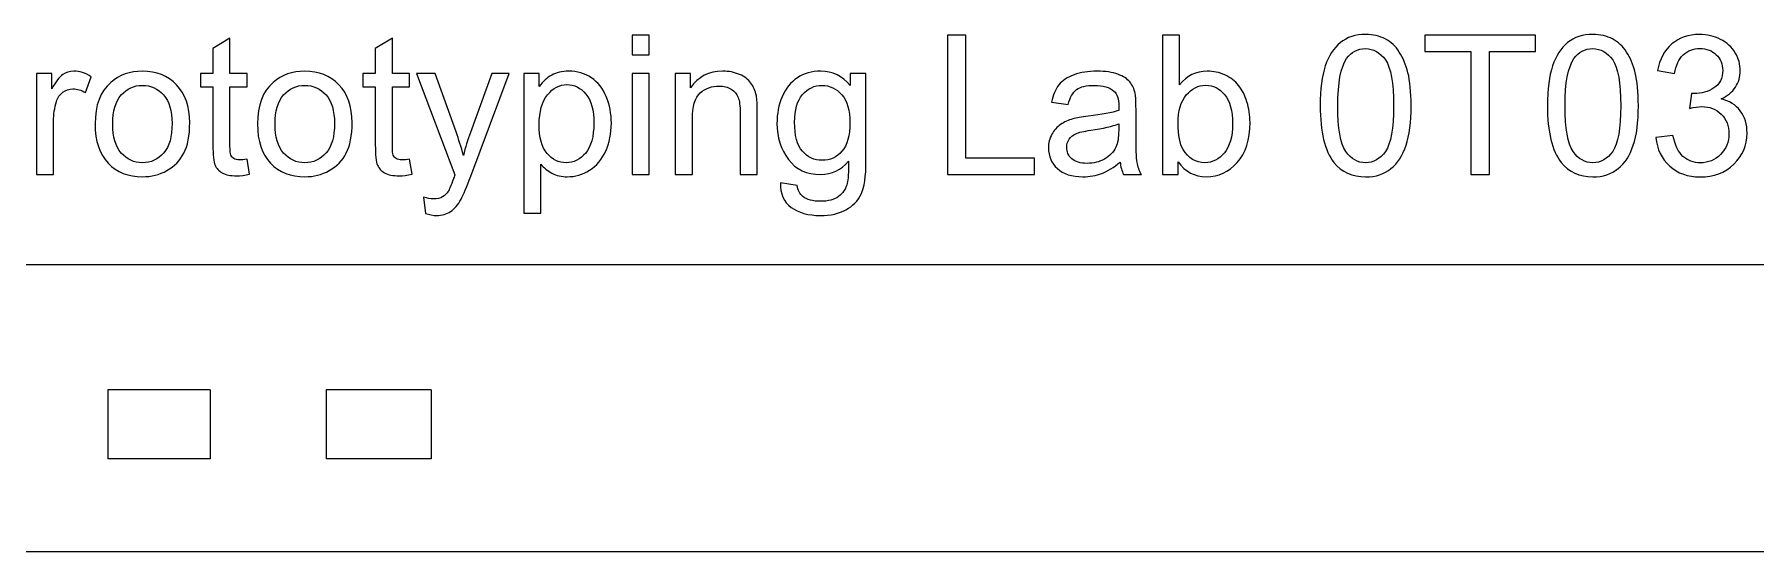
# Model space of a CAD drawing. Header units: centimetres. Extents: x -30.4 to 29.6, y -53.2 to 22.5.
# Drawn here: x -13.46 to -5.98, y -9.44 to -7.19 of the extents above; entities that cross this region are included whole.
import ezdxf
from ezdxf.lldxf.tags import DXFTag

# ---------------------------------------------------------------- set-up
doc = ezdxf.new("R2010")
doc.units = ezdxf.units.CM
doc.header["$MEASUREMENT"] = 0
doc.layers.add('table', color=7, linetype='Continuous')
tags = doc.linetypes.add('New Line2', pattern=[6.4, 0.1, -6.3]).pattern_tags.tags
tags[6:7] = [DXFTag(74, 4), DXFTag(75, 0), DXFTag(340, '0'), DXFTag(46, 1.0), DXFTag(50, 0.0), DXFTag(44, 0.0), DXFTag(45, 0.0)]
tags[4:5] = [DXFTag(74, 4), DXFTag(75, 0), DXFTag(340, '0'), DXFTag(46, 1.0), DXFTag(50, 0.0), DXFTag(44, 0.0), DXFTag(45, 0.0)]

msp = doc.modelspace()

# ---------------------------------------------------------------- linework, layer by layer
at = {"layer": 'table', "color": 250}
for points, knots in [([(-12.53429, -7.73284), (-12.53429, -7.73284), (-12.52357, -7.79859), (-12.52357, -7.79859), (-12.52357, -7.79859), (-12.54445, -7.80297), (-12.56322, -7.80523), (-12.57973, -7.80523), (-12.57973, -7.80523), (-12.60682, -7.80523), (-12.62771, -7.80099), (-12.64267, -7.79238), (-12.64267, -7.79238), (-12.65748, -7.78392), (-12.66792, -7.77263), (-12.67399, -7.75866), (-12.67399, -7.75866), (-12.68006, -7.74483), (-12.68316, -7.71548), (-12.68316, -7.67089), (-12.68316, -7.67089), (-12.68316, -7.67089), (-12.68316, -7.4183), (-12.68316, -7.4183), (-12.68316, -7.4183), (-12.68316, -7.4183), (-12.73777, -7.4183), (-12.73777, -7.4183), (-12.73777, -7.4183), (-12.73777, -7.4183), (-12.73777, -7.36045), (-12.73777, -7.36045), (-12.73777, -7.36045), (-12.73777, -7.36045), (-12.68316, -7.36045), (-12.68316, -7.36045), (-12.68316, -7.36045), (-12.68316, -7.36045), (-12.68316, -7.25165), (-12.68316, -7.25165), (-12.68316, -7.25165), (-12.68316, -7.25165), (-12.60908, -7.20706), (-12.60908, -7.20706), (-12.60908, -7.20706), (-12.60908, -7.20706), (-12.60908, -7.36045), (-12.60908, -7.36045), (-12.60908, -7.36045), (-12.60908, -7.36045), (-12.53429, -7.36045), (-12.53429, -7.36045), (-12.53429, -7.36045), (-12.53429, -7.36045), (-12.53429, -7.4183), (-12.53429, -7.4183), (-12.53429, -7.4183), (-12.53429, -7.4183), (-12.60908, -7.4183), (-12.60908, -7.4183), (-12.60908, -7.4183), (-12.60908, -7.4183), (-12.60908, -7.67498), (-12.60908, -7.67498), (-12.60908, -7.67498), (-12.60908, -7.69629), (-12.60781, -7.70984), (-12.60527, -7.7159), (-12.60527, -7.7159), (-12.60259, -7.72197), (-12.59836, -7.72677), (-12.59243, -7.73044), (-12.59243, -7.73044), (-12.5865, -7.73396), (-12.57804, -7.7358), (-12.56703, -7.7358), (-12.56703, -7.7358), (-12.5587, -7.7358), (-12.54784, -7.73481), (-12.53429, -7.73284)], [0, 0, 0, 0, 0.047619, 0.047619, 0.047619, 0.047619, 0.0952381, 0.0952381, 0.0952381, 0.0952381, 0.1428571, 0.1428571, 0.1428571, 0.1428571, 0.1904762, 0.1904762, 0.1904762, 0.1904762, 0.2380952, 0.2380952, 0.2380952, 0.2380952, 0.2857143, 0.2857143, 0.2857143, 0.2857143, 0.3333333, 0.3333333, 0.3333333, 0.3333333, 0.3809524, 0.3809524, 0.3809524, 0.3809524, 0.4285714, 0.4285714, 0.4285714, 0.4285714, 0.4761905, 0.4761905, 0.4761905, 0.4761905, 0.5238095, 0.5238095, 0.5238095, 0.5238095, 0.5714286, 0.5714286, 0.5714286, 0.5714286, 0.6190476, 0.6190476, 0.6190476, 0.6190476, 0.6666667, 0.6666667, 0.6666667, 0.6666667, 0.7142857, 0.7142857, 0.7142857, 0.7142857, 0.7619048, 0.7619048, 0.7619048, 0.7619048, 0.8095238, 0.8095238, 0.8095238, 0.8095238, 0.8571429, 0.8571429, 0.8571429, 0.8571429, 0.9047619, 0.9047619, 0.9047619, 0.9047619, 1, 1, 1, 1]), ([(-11.82818, -7.73284), (-11.82818, -7.73284), (-11.81746, -7.79859), (-11.81746, -7.79859), (-11.81746, -7.79859), (-11.83834, -7.80297), (-11.85711, -7.80523), (-11.87362, -7.80523), (-11.87362, -7.80523), (-11.90071, -7.80523), (-11.9216, -7.80099), (-11.93656, -7.79238), (-11.93656, -7.79238), (-11.95137, -7.78392), (-11.96181, -7.77263), (-11.96788, -7.75866), (-11.96788, -7.75866), (-11.97395, -7.74483), (-11.97705, -7.71548), (-11.97705, -7.67089), (-11.97705, -7.67089), (-11.97705, -7.67089), (-11.97705, -7.4183), (-11.97705, -7.4183), (-11.97705, -7.4183), (-11.97705, -7.4183), (-12.03166, -7.4183), (-12.03166, -7.4183), (-12.03166, -7.4183), (-12.03166, -7.4183), (-12.03166, -7.36045), (-12.03166, -7.36045), (-12.03166, -7.36045), (-12.03166, -7.36045), (-11.97705, -7.36045), (-11.97705, -7.36045), (-11.97705, -7.36045), (-11.97705, -7.36045), (-11.97705, -7.25165), (-11.97705, -7.25165), (-11.97705, -7.25165), (-11.97705, -7.25165), (-11.90297, -7.20706), (-11.90297, -7.20706), (-11.90297, -7.20706), (-11.90297, -7.20706), (-11.90297, -7.36045), (-11.90297, -7.36045), (-11.90297, -7.36045), (-11.90297, -7.36045), (-11.82818, -7.36045), (-11.82818, -7.36045), (-11.82818, -7.36045), (-11.82818, -7.36045), (-11.82818, -7.4183), (-11.82818, -7.4183), (-11.82818, -7.4183), (-11.82818, -7.4183), (-11.90297, -7.4183), (-11.90297, -7.4183), (-11.90297, -7.4183), (-11.90297, -7.4183), (-11.90297, -7.67498), (-11.90297, -7.67498), (-11.90297, -7.67498), (-11.90297, -7.69629), (-11.9017, -7.70984), (-11.89916, -7.7159), (-11.89916, -7.7159), (-11.89648, -7.72197), (-11.89225, -7.72677), (-11.88632, -7.73044), (-11.88632, -7.73044), (-11.88039, -7.73396), (-11.87193, -7.7358), (-11.86092, -7.7358), (-11.86092, -7.7358), (-11.85259, -7.7358), (-11.84173, -7.73481), (-11.82818, -7.73284)], [0, 0, 0, 0, 0.047619, 0.047619, 0.047619, 0.047619, 0.0952381, 0.0952381, 0.0952381, 0.0952381, 0.1428571, 0.1428571, 0.1428571, 0.1428571, 0.1904762, 0.1904762, 0.1904762, 0.1904762, 0.2380952, 0.2380952, 0.2380952, 0.2380952, 0.2857143, 0.2857143, 0.2857143, 0.2857143, 0.3333333, 0.3333333, 0.3333333, 0.3333333, 0.3809524, 0.3809524, 0.3809524, 0.3809524, 0.4285714, 0.4285714, 0.4285714, 0.4285714, 0.4761905, 0.4761905, 0.4761905, 0.4761905, 0.5238095, 0.5238095, 0.5238095, 0.5238095, 0.5714286, 0.5714286, 0.5714286, 0.5714286, 0.6190476, 0.6190476, 0.6190476, 0.6190476, 0.6666667, 0.6666667, 0.6666667, 0.6666667, 0.7142857, 0.7142857, 0.7142857, 0.7142857, 0.7619048, 0.7619048, 0.7619048, 0.7619048, 0.8095238, 0.8095238, 0.8095238, 0.8095238, 0.8571429, 0.8571429, 0.8571429, 0.8571429, 0.9047619, 0.9047619, 0.9047619, 0.9047619, 1, 1, 1, 1]), ([(-10.86088, -7.27903), (-10.86088, -7.27903), (-10.86088, -7.19337), (-10.86088, -7.19337), (-10.86088, -7.19337), (-10.86088, -7.19337), (-10.78637, -7.19337), (-10.78637, -7.19337), (-10.78637, -7.19337), (-10.78637, -7.19337), (-10.78637, -7.27903), (-10.78637, -7.27903), (-10.78637, -7.27903), (-10.78637, -7.27903), (-10.86088, -7.27903), (-10.86088, -7.27903)], [0, 0, 0, 0, 0.2, 0.2, 0.2, 0.2, 0.4, 0.4, 0.4, 0.4, 0.6, 0.6, 0.6, 0.6, 1, 1, 1, 1]), ([(-9.49, -7.79944), (-9.49, -7.79944), (-9.49, -7.19337), (-9.49, -7.19337), (-9.49, -7.19337), (-9.49, -7.19337), (-9.40971, -7.19337), (-9.40971, -7.19337), (-9.40971, -7.19337), (-9.40971, -7.19337), (-9.40971, -7.7279), (-9.40971, -7.7279), (-9.40971, -7.7279), (-9.40971, -7.7279), (-9.11126, -7.7279), (-9.11126, -7.7279), (-9.11126, -7.7279), (-9.11126, -7.7279), (-9.11126, -7.79944), (-9.11126, -7.79944), (-9.11126, -7.79944), (-9.11126, -7.79944), (-9.49, -7.79944), (-9.49, -7.79944)], [0, 0, 0, 0, 0.1428571, 0.1428571, 0.1428571, 0.1428571, 0.2857143, 0.2857143, 0.2857143, 0.2857143, 0.4285714, 0.4285714, 0.4285714, 0.4285714, 0.5714286, 0.5714286, 0.5714286, 0.5714286, 0.7142857, 0.7142857, 0.7142857, 0.7142857, 1, 1, 1, 1]), ([(-8.48573, -7.79944), (-8.48573, -7.79944), (-8.55473, -7.79944), (-8.55473, -7.79944), (-8.55473, -7.79944), (-8.55473, -7.79944), (-8.55473, -7.19337), (-8.55473, -7.19337), (-8.55473, -7.19337), (-8.55473, -7.19337), (-8.48037, -7.19337), (-8.48037, -7.19337), (-8.48037, -7.19337), (-8.48037, -7.19337), (-8.48037, -7.40955), (-8.48037, -7.40955), (-8.48037, -7.40955), (-8.4489, -7.37018), (-8.40883, -7.35043), (-8.36014, -7.35043), (-8.36014, -7.35043), (-8.33305, -7.35043), (-8.30751, -7.35593), (-8.28338, -7.3668), (-8.28338, -7.3668), (-8.25925, -7.37766), (-8.23949, -7.39304), (-8.22383, -7.41266), (-8.22383, -7.41266), (-8.20831, -7.43241), (-8.19603, -7.45612), (-8.18728, -7.48406), (-8.18728, -7.48406), (-8.17839, -7.51186), (-8.17402, -7.54163), (-8.17402, -7.57324), (-8.17402, -7.57324), (-8.17402, -7.64859), (-8.19265, -7.70673), (-8.2299, -7.74779), (-8.2299, -7.74779), (-8.26701, -7.78886), (-8.31174, -7.80932), (-8.36381, -7.80932), (-8.36381, -7.80932), (-8.4156, -7.80932), (-8.45624, -7.78773), (-8.48573, -7.74441), (-8.48573, -7.74441), (-8.48573, -7.74441), (-8.48573, -7.79944), (-8.48573, -7.79944)], [0, 0, 0, 0, 0.0714286, 0.0714286, 0.0714286, 0.0714286, 0.1428571, 0.1428571, 0.1428571, 0.1428571, 0.2142857, 0.2142857, 0.2142857, 0.2142857, 0.2857143, 0.2857143, 0.2857143, 0.2857143, 0.3571429, 0.3571429, 0.3571429, 0.3571429, 0.4285714, 0.4285714, 0.4285714, 0.4285714, 0.5, 0.5, 0.5, 0.5, 0.5714286, 0.5714286, 0.5714286, 0.5714286, 0.6428571, 0.6428571, 0.6428571, 0.6428571, 0.7142857, 0.7142857, 0.7142857, 0.7142857, 0.7857143, 0.7857143, 0.7857143, 0.7857143, 0.8571429, 0.8571429, 0.8571429, 0.8571429, 1, 1, 1, 1]), ([(-7.86894, -7.50057), (-7.86894, -7.42889), (-7.86161, -7.37117), (-7.84679, -7.32757), (-7.84679, -7.32757), (-7.83211, -7.28382), (-7.8101, -7.2501), (-7.78103, -7.22639), (-7.78103, -7.22639), (-7.75196, -7.20269), (-7.71542, -7.19083), (-7.67139, -7.19083), (-7.67139, -7.19083), (-7.63879, -7.19083), (-7.61029, -7.19746), (-7.58574, -7.21059), (-7.58574, -7.21059), (-7.56118, -7.22357), (-7.541, -7.24248), (-7.52492, -7.26717), (-7.52492, -7.26717), (-7.50897, -7.29187), (-7.49641, -7.32192), (-7.48738, -7.35734), (-7.48738, -7.35734), (-7.47821, -7.39276), (-7.47369, -7.44046), (-7.47369, -7.50057), (-7.47369, -7.50057), (-7.47369, -7.57169), (-7.48103, -7.62898), (-7.49557, -7.67272), (-7.49557, -7.67272), (-7.51024, -7.71647), (-7.53211, -7.75019), (-7.56118, -7.77404), (-7.56118, -7.77404), (-7.59025, -7.79789), (-7.62694, -7.80974), (-7.67139, -7.80974), (-7.67139, -7.80974), (-7.72981, -7.80974), (-7.77567, -7.78886), (-7.80897, -7.74695), (-7.80897, -7.74695), (-7.84891, -7.69657), (-7.86894, -7.6143), (-7.86894, -7.50057)], [0, 0, 0, 0, 0.0769231, 0.0769231, 0.0769231, 0.0769231, 0.1538462, 0.1538462, 0.1538462, 0.1538462, 0.2307692, 0.2307692, 0.2307692, 0.2307692, 0.3076923, 0.3076923, 0.3076923, 0.3076923, 0.3846154, 0.3846154, 0.3846154, 0.3846154, 0.4615385, 0.4615385, 0.4615385, 0.4615385, 0.5384615, 0.5384615, 0.5384615, 0.5384615, 0.6153846, 0.6153846, 0.6153846, 0.6153846, 0.6923077, 0.6923077, 0.6923077, 0.6923077, 0.7692308, 0.7692308, 0.7692308, 0.7692308, 0.8461538, 0.8461538, 0.8461538, 0.8461538, 1, 1, 1, 1]), ([(-7.79246, -7.50057), (-7.79246, -7.60005), (-7.78075, -7.66623), (-7.75747, -7.69925), (-7.75747, -7.69925), (-7.73418, -7.73213), (-7.70554, -7.74864), (-7.67139, -7.74864), (-7.67139, -7.74864), (-7.6371, -7.74864), (-7.60845, -7.73199), (-7.58517, -7.69897), (-7.58517, -7.69897), (-7.56189, -7.66595), (-7.55018, -7.59977), (-7.55018, -7.50057), (-7.55018, -7.50057), (-7.55018, -7.4008), (-7.56189, -7.33448), (-7.58517, -7.30175), (-7.58517, -7.30175), (-7.60845, -7.26887), (-7.63738, -7.2525), (-7.6721, -7.2525), (-7.6721, -7.2525), (-7.70638, -7.2525), (-7.73362, -7.26703), (-7.75408, -7.29596), (-7.75408, -7.29596), (-7.77962, -7.33279), (-7.79246, -7.40109), (-7.79246, -7.50057)], [0, 0, 0, 0, 0.1111111, 0.1111111, 0.1111111, 0.1111111, 0.2222222, 0.2222222, 0.2222222, 0.2222222, 0.3333333, 0.3333333, 0.3333333, 0.3333333, 0.4444444, 0.4444444, 0.4444444, 0.4444444, 0.5555556, 0.5555556, 0.5555556, 0.5555556, 0.6666667, 0.6666667, 0.6666667, 0.6666667, 0.7777778, 0.7777778, 0.7777778, 0.7777778, 1, 1, 1, 1]), ([(-7.21363, -7.79944), (-7.21363, -7.79944), (-7.21363, -7.26492), (-7.21363, -7.26492), (-7.21363, -7.26492), (-7.21363, -7.26492), (-7.4133, -7.26492), (-7.4133, -7.26492), (-7.4133, -7.26492), (-7.4133, -7.26492), (-7.4133, -7.19337), (-7.4133, -7.19337), (-7.4133, -7.19337), (-7.4133, -7.19337), (-6.93297, -7.19337), (-6.93297, -7.19337), (-6.93297, -7.19337), (-6.93297, -7.19337), (-6.93297, -7.26492), (-6.93297, -7.26492), (-6.93297, -7.26492), (-6.93297, -7.26492), (-7.13348, -7.26492), (-7.13348, -7.26492), (-7.13348, -7.26492), (-7.13348, -7.26492), (-7.13348, -7.79944), (-7.13348, -7.79944), (-7.13348, -7.79944), (-7.13348, -7.79944), (-7.21363, -7.79944), (-7.21363, -7.79944)], [0, 0, 0, 0, 0.1111111, 0.1111111, 0.1111111, 0.1111111, 0.2222222, 0.2222222, 0.2222222, 0.2222222, 0.3333333, 0.3333333, 0.3333333, 0.3333333, 0.4444444, 0.4444444, 0.4444444, 0.4444444, 0.5555556, 0.5555556, 0.5555556, 0.5555556, 0.6666667, 0.6666667, 0.6666667, 0.6666667, 0.7777778, 0.7777778, 0.7777778, 0.7777778, 1, 1, 1, 1]), ([(-6.88089, -7.50057), (-6.88089, -7.42889), (-6.87356, -7.37117), (-6.85874, -7.32757), (-6.85874, -7.32757), (-6.84406, -7.28382), (-6.82205, -7.2501), (-6.79298, -7.22639), (-6.79298, -7.22639), (-6.76391, -7.20269), (-6.72737, -7.19083), (-6.68334, -7.19083), (-6.68334, -7.19083), (-6.65074, -7.19083), (-6.62224, -7.19746), (-6.59769, -7.21059), (-6.59769, -7.21059), (-6.57313, -7.22357), (-6.55295, -7.24248), (-6.53687, -7.26717), (-6.53687, -7.26717), (-6.52092, -7.29187), (-6.50836, -7.32192), (-6.49933, -7.35734), (-6.49933, -7.35734), (-6.49016, -7.39276), (-6.48564, -7.44046), (-6.48564, -7.50057), (-6.48564, -7.50057), (-6.48564, -7.57169), (-6.49298, -7.62898), (-6.50752, -7.67272), (-6.50752, -7.67272), (-6.52219, -7.71647), (-6.54406, -7.75019), (-6.57313, -7.77404), (-6.57313, -7.77404), (-6.6022, -7.79789), (-6.63889, -7.80974), (-6.68334, -7.80974), (-6.68334, -7.80974), (-6.74176, -7.80974), (-6.78762, -7.78886), (-6.82092, -7.74695), (-6.82092, -7.74695), (-6.86086, -7.69657), (-6.88089, -7.6143), (-6.88089, -7.50057)], [0, 0, 0, 0, 0.0769231, 0.0769231, 0.0769231, 0.0769231, 0.1538462, 0.1538462, 0.1538462, 0.1538462, 0.2307692, 0.2307692, 0.2307692, 0.2307692, 0.3076923, 0.3076923, 0.3076923, 0.3076923, 0.3846154, 0.3846154, 0.3846154, 0.3846154, 0.4615385, 0.4615385, 0.4615385, 0.4615385, 0.5384615, 0.5384615, 0.5384615, 0.5384615, 0.6153846, 0.6153846, 0.6153846, 0.6153846, 0.6923077, 0.6923077, 0.6923077, 0.6923077, 0.7692308, 0.7692308, 0.7692308, 0.7692308, 0.8461538, 0.8461538, 0.8461538, 0.8461538, 1, 1, 1, 1]), ([(-6.80441, -7.50057), (-6.80441, -7.60005), (-6.7927, -7.66623), (-6.76942, -7.69925), (-6.76942, -7.69925), (-6.74613, -7.73213), (-6.71749, -7.74864), (-6.68334, -7.74864), (-6.68334, -7.74864), (-6.64905, -7.74864), (-6.6204, -7.73199), (-6.59712, -7.69897), (-6.59712, -7.69897), (-6.57384, -7.66595), (-6.56213, -7.59977), (-6.56213, -7.50057), (-6.56213, -7.50057), (-6.56213, -7.4008), (-6.57384, -7.33448), (-6.59712, -7.30175), (-6.59712, -7.30175), (-6.6204, -7.26887), (-6.64933, -7.2525), (-6.68405, -7.2525), (-6.68405, -7.2525), (-6.71833, -7.2525), (-6.74557, -7.26703), (-6.76603, -7.29596), (-6.76603, -7.29596), (-6.79157, -7.33279), (-6.80441, -7.40109), (-6.80441, -7.50057)], [0, 0, 0, 0, 0.1111111, 0.1111111, 0.1111111, 0.1111111, 0.2222222, 0.2222222, 0.2222222, 0.2222222, 0.3333333, 0.3333333, 0.3333333, 0.3333333, 0.4444444, 0.4444444, 0.4444444, 0.4444444, 0.5555556, 0.5555556, 0.5555556, 0.5555556, 0.6666667, 0.6666667, 0.6666667, 0.6666667, 0.7777778, 0.7777778, 0.7777778, 0.7777778, 1, 1, 1, 1]), ([(-6.40959, -7.63942), (-6.40959, -7.63942), (-6.33523, -7.62954), (-6.33523, -7.62954), (-6.33523, -7.62954), (-6.32662, -7.67174), (-6.31208, -7.70207), (-6.29162, -7.7207), (-6.29162, -7.7207), (-6.27102, -7.73933), (-6.24604, -7.74864), (-6.21655, -7.74864), (-6.21655, -7.74864), (-6.18156, -7.74864), (-6.15192, -7.7365), (-6.12779, -7.71223), (-6.12779, -7.71223), (-6.1038, -7.68796), (-6.09167, -7.65791), (-6.09167, -7.62206), (-6.09167, -7.62206), (-6.09167, -7.58792), (-6.10282, -7.55969), (-6.12511, -7.53754), (-6.12511, -7.53754), (-6.14755, -7.51539), (-6.17591, -7.50424), (-6.21034, -7.50424), (-6.21034, -7.50424), (-6.22445, -7.50424), (-6.24195, -7.50706), (-6.26284, -7.51256), (-6.26284, -7.51256), (-6.26284, -7.51256), (-6.25451, -7.44723), (-6.25451, -7.44723), (-6.25451, -7.44723), (-6.24957, -7.44779), (-6.24562, -7.44808), (-6.24252, -7.44808), (-6.24252, -7.44808), (-6.21091, -7.44808), (-6.1824, -7.43975), (-6.157, -7.42324), (-6.157, -7.42324), (-6.1316, -7.40673), (-6.1189, -7.38119), (-6.1189, -7.34676), (-6.1189, -7.34676), (-6.1189, -7.31952), (-6.12822, -7.29681), (-6.1467, -7.27903), (-6.1467, -7.27903), (-6.16519, -7.26111), (-6.18904, -7.25207), (-6.21825, -7.25207), (-6.21825, -7.25207), (-6.24717, -7.25207), (-6.2713, -7.26125), (-6.29049, -7.27931), (-6.29049, -7.27931), (-6.30983, -7.29751), (-6.32224, -7.32489), (-6.32775, -7.36129), (-6.32775, -7.36129), (-6.32775, -7.36129), (-6.40211, -7.34803), (-6.40211, -7.34803), (-6.40211, -7.34803), (-6.39308, -7.29808), (-6.37234, -7.25941), (-6.34016, -7.23204), (-6.34016, -7.23204), (-6.30785, -7.20466), (-6.26777, -7.19083), (-6.2198, -7.19083), (-6.2198, -7.19083), (-6.18678, -7.19083), (-6.1563, -7.19803), (-6.1285, -7.21214), (-6.1285, -7.21214), (-6.1007, -7.22639), (-6.07939, -7.24572), (-6.06458, -7.27028), (-6.06458, -7.27028), (-6.0499, -7.29483), (-6.04242, -7.32079), (-6.04242, -7.34845), (-6.04242, -7.34845), (-6.04242, -7.37456), (-6.04948, -7.39841), (-6.06359, -7.42), (-6.06359, -7.42), (-6.0777, -7.44144), (-6.09844, -7.45852), (-6.12596, -7.47122), (-6.12596, -7.47122), (-6.09012, -7.4794), (-6.06232, -7.49662), (-6.04242, -7.52272), (-6.04242, -7.52272), (-6.02267, -7.54869), (-6.01279, -7.58128), (-6.01279, -7.62037), (-6.01279, -7.62037), (-6.01279, -7.67329), (-6.03198, -7.71816), (-6.07064, -7.75499), (-6.07064, -7.75499), (-6.10917, -7.79182), (-6.15799, -7.81016), (-6.21698, -7.81016), (-6.21698, -7.81016), (-6.27017, -7.81016), (-6.31434, -7.79436), (-6.34948, -7.76261), (-6.34948, -7.76261), (-6.38461, -7.731), (-6.40465, -7.68994), (-6.40959, -7.63942)], [0, 0, 0, 0, 0.0322581, 0.0322581, 0.0322581, 0.0322581, 0.0645161, 0.0645161, 0.0645161, 0.0645161, 0.0967742, 0.0967742, 0.0967742, 0.0967742, 0.1290323, 0.1290323, 0.1290323, 0.1290323, 0.1612903, 0.1612903, 0.1612903, 0.1612903, 0.1935484, 0.1935484, 0.1935484, 0.1935484, 0.2258065, 0.2258065, 0.2258065, 0.2258065, 0.2580645, 0.2580645, 0.2580645, 0.2580645, 0.2903226, 0.2903226, 0.2903226, 0.2903226, 0.3225806, 0.3225806, 0.3225806, 0.3225806, 0.3548387, 0.3548387, 0.3548387, 0.3548387, 0.3870968, 0.3870968, 0.3870968, 0.3870968, 0.4193548, 0.4193548, 0.4193548, 0.4193548, 0.4516129, 0.4516129, 0.4516129, 0.4516129, 0.483871, 0.483871, 0.483871, 0.483871, 0.516129, 0.516129, 0.516129, 0.516129, 0.5483871, 0.5483871, 0.5483871, 0.5483871, 0.5806452, 0.5806452, 0.5806452, 0.5806452, 0.6129032, 0.6129032, 0.6129032, 0.6129032, 0.6451613, 0.6451613, 0.6451613, 0.6451613, 0.6774194, 0.6774194, 0.6774194, 0.6774194, 0.7096774, 0.7096774, 0.7096774, 0.7096774, 0.7419355, 0.7419355, 0.7419355, 0.7419355, 0.7741935, 0.7741935, 0.7741935, 0.7741935, 0.8064516, 0.8064516, 0.8064516, 0.8064516, 0.8387097, 0.8387097, 0.8387097, 0.8387097, 0.8709677, 0.8709677, 0.8709677, 0.8709677, 0.9032258, 0.9032258, 0.9032258, 0.9032258, 0.9354839, 0.9354839, 0.9354839, 0.9354839, 1, 1, 1, 1]), ([(-13.45038, -7.79944), (-13.45038, -7.79944), (-13.45038, -7.36045), (-13.45038, -7.36045), (-13.45038, -7.36045), (-13.45038, -7.36045), (-13.38349, -7.36045), (-13.38349, -7.36045), (-13.38349, -7.36045), (-13.38349, -7.36045), (-13.38349, -7.42691), (-13.38349, -7.42691), (-13.38349, -7.42691), (-13.36642, -7.39587), (-13.35061, -7.37526), (-13.33608, -7.36539), (-13.33608, -7.36539), (-13.32168, -7.35551), (-13.30574, -7.35043), (-13.28838, -7.35043), (-13.28838, -7.35043), (-13.26327, -7.35043), (-13.23787, -7.35847), (-13.2119, -7.37442), (-13.2119, -7.37442), (-13.2119, -7.37442), (-13.23758, -7.44356), (-13.23758, -7.44356), (-13.23758, -7.44356), (-13.25565, -7.4327), (-13.27385, -7.42733), (-13.29205, -7.42733), (-13.29205, -7.42733), (-13.30842, -7.42733), (-13.32295, -7.43227), (-13.33594, -7.44201), (-13.33594, -7.44201), (-13.34892, -7.45189), (-13.35809, -7.46543), (-13.36359, -7.48279), (-13.36359, -7.48279), (-13.37192, -7.50918), (-13.37601, -7.5381), (-13.37601, -7.56957), (-13.37601, -7.56957), (-13.37601, -7.56957), (-13.37601, -7.79944), (-13.37601, -7.79944), (-13.37601, -7.79944), (-13.37601, -7.79944), (-13.45038, -7.79944), (-13.45038, -7.79944)], [0, 0, 0, 0, 0.0714286, 0.0714286, 0.0714286, 0.0714286, 0.1428571, 0.1428571, 0.1428571, 0.1428571, 0.2142857, 0.2142857, 0.2142857, 0.2142857, 0.2857143, 0.2857143, 0.2857143, 0.2857143, 0.3571429, 0.3571429, 0.3571429, 0.3571429, 0.4285714, 0.4285714, 0.4285714, 0.4285714, 0.5, 0.5, 0.5, 0.5, 0.5714286, 0.5714286, 0.5714286, 0.5714286, 0.6428571, 0.6428571, 0.6428571, 0.6428571, 0.7142857, 0.7142857, 0.7142857, 0.7142857, 0.7857143, 0.7857143, 0.7857143, 0.7857143, 0.8571429, 0.8571429, 0.8571429, 0.8571429, 1, 1, 1, 1]), ([(-13.19539, -7.57987), (-13.19539, -7.49859), (-13.17281, -7.43834), (-13.12752, -7.39925), (-13.12752, -7.39925), (-13.08984, -7.3668), (-13.04384, -7.35043), (-12.98951, -7.35043), (-12.98951, -7.35043), (-12.92911, -7.35043), (-12.87973, -7.37018), (-12.84149, -7.40984), (-12.84149, -7.40984), (-12.8031, -7.44935), (-12.78405, -7.50396), (-12.78405, -7.57366), (-12.78405, -7.57366), (-12.78405, -7.63025), (-12.79252, -7.6747), (-12.80945, -7.70701), (-12.80945, -7.70701), (-12.82639, -7.73947), (-12.85108, -7.76459), (-12.88339, -7.78251), (-12.88339, -7.78251), (-12.91585, -7.80043), (-12.95113, -7.80932), (-12.98951, -7.80932), (-12.98951, -7.80932), (-13.05089, -7.80932), (-13.10056, -7.7897), (-13.13852, -7.75019), (-13.13852, -7.75019), (-13.17648, -7.71082), (-13.19539, -7.6541), (-13.19539, -7.57987)], [0, 0, 0, 0, 0.1, 0.1, 0.1, 0.1, 0.2, 0.2, 0.2, 0.2, 0.3, 0.3, 0.3, 0.3, 0.4, 0.4, 0.4, 0.4, 0.5, 0.5, 0.5, 0.5, 0.6, 0.6, 0.6, 0.6, 0.7, 0.7, 0.7, 0.7, 0.8, 0.8, 0.8, 0.8, 1, 1, 1, 1]), ([(-12.48928, -7.57987), (-12.48928, -7.49859), (-12.4667, -7.43834), (-12.42141, -7.39925), (-12.42141, -7.39925), (-12.38373, -7.3668), (-12.33773, -7.35043), (-12.2834, -7.35043), (-12.2834, -7.35043), (-12.223, -7.35043), (-12.17362, -7.37018), (-12.13538, -7.40984), (-12.13538, -7.40984), (-12.09699, -7.44935), (-12.07794, -7.50396), (-12.07794, -7.57366), (-12.07794, -7.57366), (-12.07794, -7.63025), (-12.08641, -7.6747), (-12.10334, -7.70701), (-12.10334, -7.70701), (-12.12028, -7.73947), (-12.14497, -7.76459), (-12.17728, -7.78251), (-12.17728, -7.78251), (-12.20974, -7.80043), (-12.24502, -7.80932), (-12.2834, -7.80932), (-12.2834, -7.80932), (-12.34478, -7.80932), (-12.39445, -7.7897), (-12.43241, -7.75019), (-12.43241, -7.75019), (-12.47037, -7.71082), (-12.48928, -7.6541), (-12.48928, -7.57987)], [0, 0, 0, 0, 0.1, 0.1, 0.1, 0.1, 0.2, 0.2, 0.2, 0.2, 0.3, 0.3, 0.3, 0.3, 0.4, 0.4, 0.4, 0.4, 0.5, 0.5, 0.5, 0.5, 0.6, 0.6, 0.6, 0.6, 0.7, 0.7, 0.7, 0.7, 0.8, 0.8, 0.8, 0.8, 1, 1, 1, 1]), ([(-11.75876, -7.96849), (-11.75876, -7.96849), (-11.76708, -7.89864), (-11.76708, -7.89864), (-11.76708, -7.89864), (-11.75071, -7.90301), (-11.7366, -7.90527), (-11.72447, -7.90527), (-11.72447, -7.90527), (-11.70796, -7.90527), (-11.69469, -7.90245), (-11.68482, -7.89695), (-11.68482, -7.89695), (-11.6748, -7.89144), (-11.66675, -7.88382), (-11.6604, -7.8738), (-11.6604, -7.8738), (-11.65561, -7.86647), (-11.64813, -7.84798), (-11.63768, -7.81849), (-11.63768, -7.81849), (-11.63627, -7.81426), (-11.63402, -7.80833), (-11.63105, -7.80029), (-11.63105, -7.80029), (-11.63105, -7.80029), (-11.79756, -7.36045), (-11.79756, -7.36045), (-11.79756, -7.36045), (-11.79756, -7.36045), (-11.71741, -7.36045), (-11.71741, -7.36045), (-11.71741, -7.36045), (-11.71741, -7.36045), (-11.62597, -7.61459), (-11.62597, -7.61459), (-11.62597, -7.61459), (-11.61426, -7.6469), (-11.60354, -7.68077), (-11.59422, -7.71633), (-11.59422, -7.71633), (-11.58562, -7.68218), (-11.57546, -7.64888), (-11.5636, -7.61628), (-11.5636, -7.61628), (-11.5636, -7.61628), (-11.46976, -7.36045), (-11.46976, -7.36045), (-11.46976, -7.36045), (-11.46976, -7.36045), (-11.3954, -7.36045), (-11.3954, -7.36045), (-11.3954, -7.36045), (-11.3954, -7.36045), (-11.56233, -7.80692), (-11.56233, -7.80692), (-11.56233, -7.80692), (-11.58025, -7.85518), (-11.59422, -7.88834), (-11.6041, -7.90654), (-11.6041, -7.90654), (-11.61736, -7.9311), (-11.63246, -7.94902), (-11.64954, -7.96045), (-11.64954, -7.96045), (-11.66675, -7.97188), (-11.68707, -7.97766), (-11.71078, -7.97766), (-11.71078, -7.97766), (-11.72517, -7.97766), (-11.74112, -7.97456), (-11.75876, -7.96849)], [0, 0, 0, 0, 0.0526316, 0.0526316, 0.0526316, 0.0526316, 0.1052632, 0.1052632, 0.1052632, 0.1052632, 0.1578947, 0.1578947, 0.1578947, 0.1578947, 0.2105263, 0.2105263, 0.2105263, 0.2105263, 0.2631579, 0.2631579, 0.2631579, 0.2631579, 0.3157895, 0.3157895, 0.3157895, 0.3157895, 0.3684211, 0.3684211, 0.3684211, 0.3684211, 0.4210526, 0.4210526, 0.4210526, 0.4210526, 0.4736842, 0.4736842, 0.4736842, 0.4736842, 0.5263158, 0.5263158, 0.5263158, 0.5263158, 0.5789474, 0.5789474, 0.5789474, 0.5789474, 0.6315789, 0.6315789, 0.6315789, 0.6315789, 0.6842105, 0.6842105, 0.6842105, 0.6842105, 0.7368421, 0.7368421, 0.7368421, 0.7368421, 0.7894737, 0.7894737, 0.7894737, 0.7894737, 0.8421053, 0.8421053, 0.8421053, 0.8421053, 0.8947368, 0.8947368, 0.8947368, 0.8947368, 1, 1, 1, 1]), ([(-11.33204, -7.96764), (-11.33204, -7.96764), (-11.33204, -7.36045), (-11.33204, -7.36045), (-11.33204, -7.36045), (-11.33204, -7.36045), (-11.26431, -7.36045), (-11.26431, -7.36045), (-11.26431, -7.36045), (-11.26431, -7.36045), (-11.26431, -7.41746), (-11.26431, -7.41746), (-11.26431, -7.41746), (-11.24836, -7.39516), (-11.2303, -7.37837), (-11.21012, -7.36722), (-11.21012, -7.36722), (-11.19008, -7.35607), (-11.16567, -7.35043), (-11.13703, -7.35043), (-11.13703, -7.35043), (-11.09949, -7.35043), (-11.06647, -7.36016), (-11.03783, -7.37936), (-11.03783, -7.37936), (-11.00904, -7.39869), (-10.98745, -7.42592), (-10.97292, -7.46106), (-10.97292, -7.46106), (-10.95824, -7.49619), (-10.9509, -7.53472), (-10.9509, -7.57663), (-10.9509, -7.57663), (-10.9509, -7.6215), (-10.95895, -7.662), (-10.97517, -7.69798), (-10.97517, -7.69798), (-10.99126, -7.73396), (-11.01468, -7.76148), (-11.04545, -7.78067), (-11.04545, -7.78067), (-11.07621, -7.79972), (-11.10852, -7.80932), (-11.14239, -7.80932), (-11.14239, -7.80932), (-11.16722, -7.80932), (-11.18938, -7.8041), (-11.20913, -7.79365), (-11.20913, -7.79365), (-11.22889, -7.78321), (-11.24498, -7.76995), (-11.25768, -7.754), (-11.25768, -7.754), (-11.25768, -7.754), (-11.25768, -7.96764), (-11.25768, -7.96764), (-11.25768, -7.96764), (-11.25768, -7.96764), (-11.33204, -7.96764), (-11.33204, -7.96764)], [0, 0, 0, 0, 0.0625, 0.0625, 0.0625, 0.0625, 0.125, 0.125, 0.125, 0.125, 0.1875, 0.1875, 0.1875, 0.1875, 0.25, 0.25, 0.25, 0.25, 0.3125, 0.3125, 0.3125, 0.3125, 0.375, 0.375, 0.375, 0.375, 0.4375, 0.4375, 0.4375, 0.4375, 0.5, 0.5, 0.5, 0.5, 0.5625, 0.5625, 0.5625, 0.5625, 0.625, 0.625, 0.625, 0.625, 0.6875, 0.6875, 0.6875, 0.6875, 0.75, 0.75, 0.75, 0.75, 0.8125, 0.8125, 0.8125, 0.8125, 0.875, 0.875, 0.875, 0.875, 1, 1, 1, 1]), ([(-10.86088, -7.79944), (-10.86088, -7.79944), (-10.86088, -7.36045), (-10.86088, -7.36045), (-10.86088, -7.36045), (-10.86088, -7.36045), (-10.78637, -7.36045), (-10.78637, -7.36045), (-10.78637, -7.36045), (-10.78637, -7.36045), (-10.78637, -7.79944), (-10.78637, -7.79944), (-10.78637, -7.79944), (-10.78637, -7.79944), (-10.86088, -7.79944), (-10.86088, -7.79944)], [0, 0, 0, 0, 0.2, 0.2, 0.2, 0.2, 0.4, 0.4, 0.4, 0.4, 0.6, 0.6, 0.6, 0.6, 1, 1, 1, 1]), ([(-10.67306, -7.79944), (-10.67306, -7.79944), (-10.67306, -7.36045), (-10.67306, -7.36045), (-10.67306, -7.36045), (-10.67306, -7.36045), (-10.60617, -7.36045), (-10.60617, -7.36045), (-10.60617, -7.36045), (-10.60617, -7.36045), (-10.60617, -7.42282), (-10.60617, -7.42282), (-10.60617, -7.42282), (-10.57386, -7.37456), (-10.52729, -7.35043), (-10.46648, -7.35043), (-10.46648, -7.35043), (-10.43995, -7.35043), (-10.41568, -7.35523), (-10.39352, -7.36468), (-10.39352, -7.36468), (-10.37123, -7.37428), (-10.35472, -7.38669), (-10.34371, -7.40222), (-10.34371, -7.40222), (-10.33256, -7.4176), (-10.32494, -7.43594), (-10.32043, -7.45711), (-10.32043, -7.45711), (-10.31775, -7.47094), (-10.31633, -7.49507), (-10.31633, -7.5295), (-10.31633, -7.5295), (-10.31633, -7.5295), (-10.31633, -7.79944), (-10.31633, -7.79944), (-10.31633, -7.79944), (-10.31633, -7.79944), (-10.39084, -7.79944), (-10.39084, -7.79944), (-10.39084, -7.79944), (-10.39084, -7.79944), (-10.39084, -7.53232), (-10.39084, -7.53232), (-10.39084, -7.53232), (-10.39084, -7.50212), (-10.39366, -7.4794), (-10.39945, -7.4643), (-10.39945, -7.4643), (-10.40523, -7.44935), (-10.41553, -7.43735), (-10.43021, -7.42846), (-10.43021, -7.42846), (-10.44503, -7.41943), (-10.46224, -7.41492), (-10.48214, -7.41492), (-10.48214, -7.41492), (-10.51389, -7.41492), (-10.54112, -7.42508), (-10.56426, -7.44511), (-10.56426, -7.44511), (-10.58727, -7.46529), (-10.5987, -7.50339), (-10.5987, -7.55969), (-10.5987, -7.55969), (-10.5987, -7.55969), (-10.5987, -7.79944), (-10.5987, -7.79944), (-10.5987, -7.79944), (-10.5987, -7.79944), (-10.67306, -7.79944), (-10.67306, -7.79944)], [0, 0, 0, 0, 0.0526316, 0.0526316, 0.0526316, 0.0526316, 0.1052632, 0.1052632, 0.1052632, 0.1052632, 0.1578947, 0.1578947, 0.1578947, 0.1578947, 0.2105263, 0.2105263, 0.2105263, 0.2105263, 0.2631579, 0.2631579, 0.2631579, 0.2631579, 0.3157895, 0.3157895, 0.3157895, 0.3157895, 0.3684211, 0.3684211, 0.3684211, 0.3684211, 0.4210526, 0.4210526, 0.4210526, 0.4210526, 0.4736842, 0.4736842, 0.4736842, 0.4736842, 0.5263158, 0.5263158, 0.5263158, 0.5263158, 0.5789474, 0.5789474, 0.5789474, 0.5789474, 0.6315789, 0.6315789, 0.6315789, 0.6315789, 0.6842105, 0.6842105, 0.6842105, 0.6842105, 0.7368421, 0.7368421, 0.7368421, 0.7368421, 0.7894737, 0.7894737, 0.7894737, 0.7894737, 0.8421053, 0.8421053, 0.8421053, 0.8421053, 0.8947368, 0.8947368, 0.8947368, 0.8947368, 1, 1, 1, 1]), ([(-10.21587, -7.83585), (-10.21587, -7.83585), (-10.14348, -7.84657), (-10.14348, -7.84657), (-10.14348, -7.84657), (-10.14052, -7.86887), (-10.13205, -7.88509), (-10.11836, -7.89539), (-10.11836, -7.89539), (-10.09988, -7.90908), (-10.07462, -7.916), (-10.04273, -7.916), (-10.04273, -7.916), (-10.00815, -7.916), (-9.98163, -7.90908), (-9.96286, -7.89539), (-9.96286, -7.89539), (-9.94409, -7.88157), (-9.93153, -7.86223), (-9.9249, -7.83754), (-9.9249, -7.83754), (-9.92095, -7.8223), (-9.91925, -7.79055), (-9.91954, -7.74201), (-9.91954, -7.74201), (-9.95199, -7.78025), (-9.99249, -7.79944), (-10.04103, -7.79944), (-10.04103, -7.79944), (-10.10143, -7.79944), (-10.14814, -7.77771), (-10.18116, -7.73411), (-10.18116, -7.73411), (-10.21417, -7.69064), (-10.23083, -7.63829), (-10.23083, -7.57747), (-10.23083, -7.57747), (-10.23083, -7.53556), (-10.22321, -7.4969), (-10.20811, -7.46148), (-10.20811, -7.46148), (-10.19287, -7.42606), (-10.17085, -7.39869), (-10.14207, -7.37936), (-10.14207, -7.37936), (-10.11328, -7.36016), (-10.07941, -7.35043), (-10.04061, -7.35043), (-10.04061, -7.35043), (-9.98882, -7.35043), (-9.94607, -7.37145), (-9.91248, -7.41336), (-9.91248, -7.41336), (-9.91248, -7.41336), (-9.91248, -7.36045), (-9.91248, -7.36045), (-9.91248, -7.36045), (-9.91248, -7.36045), (-9.84376, -7.36045), (-9.84376, -7.36045), (-9.84376, -7.36045), (-9.84376, -7.36045), (-9.84376, -7.73989), (-9.84376, -7.73989), (-9.84376, -7.73989), (-9.84376, -7.80819), (-9.85082, -7.85673), (-9.86465, -7.88523), (-9.86465, -7.88523), (-9.87862, -7.91374), (-9.90063, -7.93632), (-9.93083, -7.95283), (-9.93083, -7.95283), (-9.96102, -7.96934), (-9.99814, -7.97766), (-10.0423, -7.97766), (-10.0423, -7.97766), (-10.09465, -7.97766), (-10.13699, -7.96581), (-10.16916, -7.94224), (-10.16916, -7.94224), (-10.20147, -7.91868), (-10.217, -7.88326), (-10.21587, -7.83585)], [0, 0, 0, 0, 0.0454545, 0.0454545, 0.0454545, 0.0454545, 0.0909091, 0.0909091, 0.0909091, 0.0909091, 0.1363636, 0.1363636, 0.1363636, 0.1363636, 0.1818182, 0.1818182, 0.1818182, 0.1818182, 0.2272727, 0.2272727, 0.2272727, 0.2272727, 0.2727273, 0.2727273, 0.2727273, 0.2727273, 0.3181818, 0.3181818, 0.3181818, 0.3181818, 0.3636364, 0.3636364, 0.3636364, 0.3636364, 0.4090909, 0.4090909, 0.4090909, 0.4090909, 0.4545455, 0.4545455, 0.4545455, 0.4545455, 0.5, 0.5, 0.5, 0.5, 0.5454545, 0.5454545, 0.5454545, 0.5454545, 0.5909091, 0.5909091, 0.5909091, 0.5909091, 0.6363636, 0.6363636, 0.6363636, 0.6363636, 0.6818182, 0.6818182, 0.6818182, 0.6818182, 0.7272727, 0.7272727, 0.7272727, 0.7272727, 0.7727273, 0.7727273, 0.7727273, 0.7727273, 0.8181818, 0.8181818, 0.8181818, 0.8181818, 0.8636364, 0.8636364, 0.8636364, 0.8636364, 0.9090909, 0.9090909, 0.9090909, 0.9090909, 1, 1, 1, 1]), ([(-8.73874, -7.74525), (-8.76639, -7.76868), (-8.79292, -7.78519), (-8.81832, -7.79492), (-8.81832, -7.79492), (-8.84386, -7.80452), (-8.87124, -7.80932), (-8.90045, -7.80932), (-8.90045, -7.80932), (-8.94871, -7.80932), (-8.98568, -7.79761), (-9.01164, -7.77404), (-9.01164, -7.77404), (-9.03747, -7.75047), (-9.05045, -7.72028), (-9.05045, -7.68373), (-9.05045, -7.68373), (-9.05045, -7.66214), (-9.04565, -7.64253), (-9.03577, -7.62475), (-9.03577, -7.62475), (-9.02604, -7.60697), (-9.0132, -7.59271), (-8.99739, -7.58199), (-8.99739, -7.58199), (-8.98145, -7.57127), (-8.96367, -7.56308), (-8.94377, -7.55758), (-8.94377, -7.55758), (-8.92924, -7.55377), (-8.90722, -7.54996), (-8.87773, -7.54643), (-8.87773, -7.54643), (-8.81762, -7.53923), (-8.77331, -7.53077), (-8.74495, -7.52075), (-8.74495, -7.52075), (-8.74466, -7.51059), (-8.74452, -7.5041), (-8.74452, -7.50142), (-8.74452, -7.50142), (-8.74452, -7.47108), (-8.75158, -7.44963), (-8.76569, -7.43735), (-8.76569, -7.43735), (-8.7846, -7.42042), (-8.81296, -7.41209), (-8.85036, -7.41209), (-8.85036, -7.41209), (-8.88535, -7.41209), (-8.91117, -7.41816), (-8.92797, -7.43044), (-8.92797, -7.43044), (-8.94462, -7.44271), (-8.95689, -7.46444), (-8.96494, -7.49563), (-8.96494, -7.49563), (-8.96494, -7.49563), (-9.03761, -7.48561), (-9.03761, -7.48561), (-9.03761, -7.48561), (-9.03098, -7.45457), (-9.02011, -7.42931), (-9.00501, -7.41026), (-9.00501, -7.41026), (-8.98991, -7.39107), (-8.9679, -7.37625), (-8.93925, -7.36595), (-8.93925, -7.36595), (-8.91061, -7.35565), (-8.87745, -7.35043), (-8.83963, -7.35043), (-8.83963, -7.35043), (-8.8021, -7.35043), (-8.77176, -7.35494), (-8.74833, -7.36369), (-8.74833, -7.36369), (-8.72491, -7.37258), (-8.70769, -7.38359), (-8.69655, -7.39699), (-8.69655, -7.39699), (-8.68554, -7.4104), (-8.67792, -7.42719), (-8.6734, -7.44765), (-8.6734, -7.44765), (-8.671, -7.46035), (-8.66973, -7.48321), (-8.66973, -7.51623), (-8.66973, -7.51623), (-8.66973, -7.51623), (-8.66973, -7.61543), (-8.66973, -7.61543), (-8.66973, -7.61543), (-8.66973, -7.68472), (-8.66818, -7.72846), (-8.66494, -7.74666), (-8.66494, -7.74666), (-8.66183, -7.76501), (-8.65548, -7.78265), (-8.64617, -7.79944), (-8.64617, -7.79944), (-8.64617, -7.79944), (-8.72392, -7.79944), (-8.72392, -7.79944), (-8.72392, -7.79944), (-8.73154, -7.78406), (-8.73662, -7.766), (-8.73874, -7.74525)], [0, 0, 0, 0, 0.0357143, 0.0357143, 0.0357143, 0.0357143, 0.0714286, 0.0714286, 0.0714286, 0.0714286, 0.1071429, 0.1071429, 0.1071429, 0.1071429, 0.1428571, 0.1428571, 0.1428571, 0.1428571, 0.1785714, 0.1785714, 0.1785714, 0.1785714, 0.2142857, 0.2142857, 0.2142857, 0.2142857, 0.25, 0.25, 0.25, 0.25, 0.2857143, 0.2857143, 0.2857143, 0.2857143, 0.3214286, 0.3214286, 0.3214286, 0.3214286, 0.3571429, 0.3571429, 0.3571429, 0.3571429, 0.3928571, 0.3928571, 0.3928571, 0.3928571, 0.4285714, 0.4285714, 0.4285714, 0.4285714, 0.4642857, 0.4642857, 0.4642857, 0.4642857, 0.5, 0.5, 0.5, 0.5, 0.5357143, 0.5357143, 0.5357143, 0.5357143, 0.5714286, 0.5714286, 0.5714286, 0.5714286, 0.6071429, 0.6071429, 0.6071429, 0.6071429, 0.6428571, 0.6428571, 0.6428571, 0.6428571, 0.6785714, 0.6785714, 0.6785714, 0.6785714, 0.7142857, 0.7142857, 0.7142857, 0.7142857, 0.75, 0.75, 0.75, 0.75, 0.7857143, 0.7857143, 0.7857143, 0.7857143, 0.8214286, 0.8214286, 0.8214286, 0.8214286, 0.8571429, 0.8571429, 0.8571429, 0.8571429, 0.8928571, 0.8928571, 0.8928571, 0.8928571, 0.9285714, 0.9285714, 0.9285714, 0.9285714, 1, 1, 1, 1]), ([(-13.11891, -7.57987), (-13.11891, -7.63618), (-13.10663, -7.67823), (-13.08208, -7.70617), (-13.08208, -7.70617), (-13.05752, -7.73425), (-13.02662, -7.74822), (-12.98951, -7.74822), (-12.98951, -7.74822), (-12.95254, -7.74822), (-12.92178, -7.73411), (-12.89722, -7.70603), (-12.89722, -7.70603), (-12.87281, -7.67794), (-12.86054, -7.63505), (-12.86054, -7.57747), (-12.86054, -7.57747), (-12.86054, -7.52315), (-12.87281, -7.48194), (-12.89751, -7.454), (-12.89751, -7.454), (-12.9222, -7.42606), (-12.95282, -7.41209), (-12.98951, -7.41209), (-12.98951, -7.41209), (-13.02662, -7.41209), (-13.05752, -7.42606), (-13.08208, -7.45386), (-13.08208, -7.45386), (-13.10663, -7.48166), (-13.11891, -7.52371), (-13.11891, -7.57987)], [0, 0, 0, 0, 0.1111111, 0.1111111, 0.1111111, 0.1111111, 0.2222222, 0.2222222, 0.2222222, 0.2222222, 0.3333333, 0.3333333, 0.3333333, 0.3333333, 0.4444444, 0.4444444, 0.4444444, 0.4444444, 0.5555556, 0.5555556, 0.5555556, 0.5555556, 0.6666667, 0.6666667, 0.6666667, 0.6666667, 0.7777778, 0.7777778, 0.7777778, 0.7777778, 1, 1, 1, 1]), ([(-12.4128, -7.57987), (-12.4128, -7.63618), (-12.40052, -7.67823), (-12.37597, -7.70617), (-12.37597, -7.70617), (-12.35141, -7.73425), (-12.32051, -7.74822), (-12.2834, -7.74822), (-12.2834, -7.74822), (-12.24643, -7.74822), (-12.21567, -7.73411), (-12.19111, -7.70603), (-12.19111, -7.70603), (-12.1667, -7.67794), (-12.15443, -7.63505), (-12.15443, -7.57747), (-12.15443, -7.57747), (-12.15443, -7.52315), (-12.1667, -7.48194), (-12.1914, -7.454), (-12.1914, -7.454), (-12.21609, -7.42606), (-12.24671, -7.41209), (-12.2834, -7.41209), (-12.2834, -7.41209), (-12.32051, -7.41209), (-12.35141, -7.42606), (-12.37597, -7.45386), (-12.37597, -7.45386), (-12.40052, -7.48166), (-12.4128, -7.52371), (-12.4128, -7.57987)], [0, 0, 0, 0, 0.1111111, 0.1111111, 0.1111111, 0.1111111, 0.2222222, 0.2222222, 0.2222222, 0.2222222, 0.3333333, 0.3333333, 0.3333333, 0.3333333, 0.4444444, 0.4444444, 0.4444444, 0.4444444, 0.5555556, 0.5555556, 0.5555556, 0.5555556, 0.6666667, 0.6666667, 0.6666667, 0.6666667, 0.7777778, 0.7777778, 0.7777778, 0.7777778, 1, 1, 1, 1]), ([(-11.26473, -7.58241), (-11.26473, -7.63886), (-11.2533, -7.68063), (-11.23044, -7.70772), (-11.23044, -7.70772), (-11.20758, -7.73467), (-11.17978, -7.74822), (-11.14733, -7.74822), (-11.14733, -7.74822), (-11.11431, -7.74822), (-11.08594, -7.73425), (-11.06238, -7.70617), (-11.06238, -7.70617), (-11.03881, -7.67823), (-11.02696, -7.63491), (-11.02696, -7.5762), (-11.02696, -7.5762), (-11.02696, -7.52018), (-11.03853, -7.47841), (-11.06153, -7.45047), (-11.06153, -7.45047), (-11.08453, -7.42268), (-11.11205, -7.40871), (-11.14394, -7.40871), (-11.14394, -7.40871), (-11.17569, -7.40871), (-11.20377, -7.42352), (-11.22818, -7.45316), (-11.22818, -7.45316), (-11.2526, -7.48279), (-11.26473, -7.52597), (-11.26473, -7.58241)], [0, 0, 0, 0, 0.1111111, 0.1111111, 0.1111111, 0.1111111, 0.2222222, 0.2222222, 0.2222222, 0.2222222, 0.3333333, 0.3333333, 0.3333333, 0.3333333, 0.4444444, 0.4444444, 0.4444444, 0.4444444, 0.5555556, 0.5555556, 0.5555556, 0.5555556, 0.6666667, 0.6666667, 0.6666667, 0.6666667, 0.7777778, 0.7777778, 0.7777778, 0.7777778, 1, 1, 1, 1]), ([(-10.15434, -7.57211), (-10.15434, -7.62968), (-10.14291, -7.67174), (-10.11991, -7.69812), (-10.11991, -7.69812), (-10.09705, -7.72465), (-10.06841, -7.73777), (-10.03398, -7.73777), (-10.03398, -7.73777), (-9.99983, -7.73777), (-9.97118, -7.72465), (-9.94804, -7.69841), (-9.94804, -7.69841), (-9.9249, -7.67202), (-9.91333, -7.63081), (-9.91333, -7.57451), (-9.91333, -7.57451), (-9.91333, -7.52075), (-9.92518, -7.48025), (-9.94903, -7.45301), (-9.94903, -7.45301), (-9.97288, -7.42578), (-10.00166, -7.41209), (-10.03525, -7.41209), (-10.03525, -7.41209), (-10.06827, -7.41209), (-10.09635, -7.4255), (-10.11963, -7.45245), (-10.11963, -7.45245), (-10.14277, -7.47926), (-10.15434, -7.5192), (-10.15434, -7.57211)], [0, 0, 0, 0, 0.1111111, 0.1111111, 0.1111111, 0.1111111, 0.2222222, 0.2222222, 0.2222222, 0.2222222, 0.3333333, 0.3333333, 0.3333333, 0.3333333, 0.4444444, 0.4444444, 0.4444444, 0.4444444, 0.5555556, 0.5555556, 0.5555556, 0.5555556, 0.6666667, 0.6666667, 0.6666667, 0.6666667, 0.7777778, 0.7777778, 0.7777778, 0.7777778, 1, 1, 1, 1]), ([(-8.48658, -7.57663), (-8.48658, -7.62926), (-8.47938, -7.66722), (-8.46513, -7.69064), (-8.46513, -7.69064), (-8.4417, -7.72903), (-8.40995, -7.74822), (-8.37002, -7.74822), (-8.37002, -7.74822), (-8.33742, -7.74822), (-8.30934, -7.73411), (-8.28564, -7.70574), (-8.28564, -7.70574), (-8.26193, -7.67752), (-8.25008, -7.63547), (-8.25008, -7.57945), (-8.25008, -7.57945), (-8.25008, -7.52216), (-8.26151, -7.47983), (-8.28423, -7.45259), (-8.28423, -7.45259), (-8.30694, -7.42536), (-8.33446, -7.41167), (-8.36663, -7.41167), (-8.36663, -7.41167), (-8.39923, -7.41167), (-8.42731, -7.42578), (-8.45102, -7.454), (-8.45102, -7.454), (-8.47472, -7.48222), (-8.48658, -7.52315), (-8.48658, -7.57663)], [0, 0, 0, 0, 0.1111111, 0.1111111, 0.1111111, 0.1111111, 0.2222222, 0.2222222, 0.2222222, 0.2222222, 0.3333333, 0.3333333, 0.3333333, 0.3333333, 0.4444444, 0.4444444, 0.4444444, 0.4444444, 0.5555556, 0.5555556, 0.5555556, 0.5555556, 0.6666667, 0.6666667, 0.6666667, 0.6666667, 0.7777778, 0.7777778, 0.7777778, 0.7777778, 1, 1, 1, 1]), ([(-8.74495, -7.57903), (-8.77204, -7.59017), (-8.81254, -7.59949), (-8.86644, -7.60725), (-8.86644, -7.60725), (-8.89706, -7.61162), (-8.91879, -7.61656), (-8.93135, -7.62206), (-8.93135, -7.62206), (-8.94405, -7.62757), (-8.95393, -7.63561), (-8.9607, -7.64634), (-8.9607, -7.64634), (-8.96762, -7.65692), (-8.97115, -7.66863), (-8.97115, -7.68161), (-8.97115, -7.68161), (-8.97115, -7.70151), (-8.96353, -7.71802), (-8.94857, -7.73128), (-8.94857, -7.73128), (-8.93361, -7.74441), (-8.9116, -7.75104), (-8.88267, -7.75104), (-8.88267, -7.75104), (-8.85402, -7.75104), (-8.82848, -7.74483), (-8.80619, -7.73227), (-8.80619, -7.73227), (-8.78389, -7.71971), (-8.76738, -7.7025), (-8.75694, -7.68077), (-8.75694, -7.68077), (-8.7489, -7.66397), (-8.74495, -7.63914), (-8.74495, -7.6064), (-8.74495, -7.6064), (-8.74495, -7.6064), (-8.74495, -7.57903), (-8.74495, -7.57903)], [0, 0, 0, 0, 0.0909091, 0.0909091, 0.0909091, 0.0909091, 0.1818182, 0.1818182, 0.1818182, 0.1818182, 0.2727273, 0.2727273, 0.2727273, 0.2727273, 0.3636364, 0.3636364, 0.3636364, 0.3636364, 0.4545455, 0.4545455, 0.4545455, 0.4545455, 0.5454545, 0.5454545, 0.5454545, 0.5454545, 0.6363636, 0.6363636, 0.6363636, 0.6363636, 0.7272727, 0.7272727, 0.7272727, 0.7272727, 0.8181818, 0.8181818, 0.8181818, 0.8181818, 1, 1, 1, 1])]:
    msp.add_open_spline(points, degree=3, knots=knots, dxfattribs=at)
at = {"layer": 'table', "color": 2, "linetype": 'New Line2', "lineweight": 5}
msp.add_open_spline([(29.6278, -8.19247), (29.6278, -8.19247), (-30.37219, -8.19247), (-30.37219, -8.19247)], degree=3, dxfattribs=at)
at = {"layer": 'table', "lineweight": 9}
for points in [[(-12.69445, -8.73503), (-12.69445, -8.73503), (-13.13983, -8.73503), (-13.13983, -8.73503)], [(-13.13983, -8.73503), (-13.13983, -8.73503), (-13.13983, -9.03503), (-13.13983, -9.03503)], [(-12.69445, -8.73503), (-12.69445, -8.73503), (-12.69445, -9.03503), (-12.69445, -9.03503)], [(-11.73388, -8.73503), (-11.73388, -8.73503), (-12.19022, -8.73503), (-12.19022, -8.73503)], [(-12.19022, -8.73503), (-12.19022, -8.73503), (-12.19022, -9.03503), (-12.19022, -9.03503)], [(-11.73388, -8.73503), (-11.73388, -8.73503), (-11.73388, -9.03503), (-11.73388, -9.03503)], [(-12.69445, -9.03503), (-12.69445, -9.03503), (-13.13983, -9.03503), (-13.13983, -9.03503)], [(-11.73388, -9.03503), (-11.73388, -9.03503), (-12.19022, -9.03503), (-12.19022, -9.03503)], [(-24.35734, -9.43808), (-24.35734, -9.43808), (-4.22683, -9.43808), (-4.22683, -9.43808)]]:
    msp.add_open_spline(points, degree=3, dxfattribs=at)

doc.saveas('drawing.dxf')
